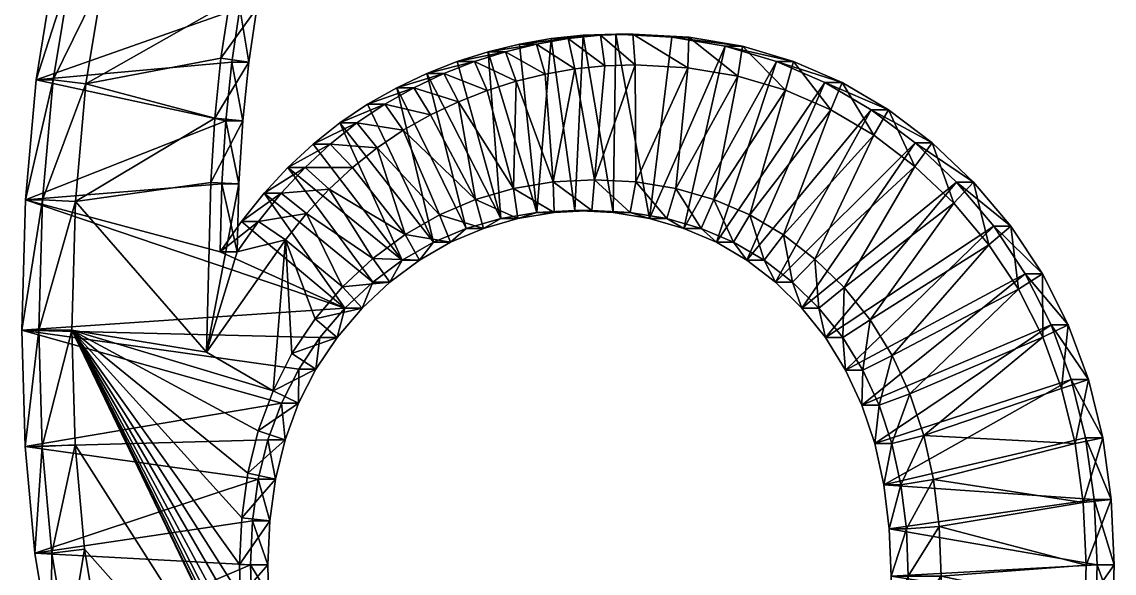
# Model space of a CAD drawing. Header units: metres. Extents: x -136 to 55, y -57 to 41.
# Drawn here: x -48.72 to -39.38, y -52.38 to -47.67 of the extents above; entities that cross this region are included whole.
import ezdxf

# ---------------------------------------------------------------- set-up
doc = ezdxf.new("R2010")
doc.units = ezdxf.units.M
doc.layers.get('0').update_dxf_attribs({"true_color": 0x57e057})

msp = doc.modelspace()

# ---------------------------------------------------------------- meshes
at = {"color": 74, "true_color": 0x58b11a}
mesh = msp.add_polyface(dxfattribs=at)
corners = [(-40.4086, -49.4132, -0.3576), (-40.2621, -49.4132, 1.1638), (-39.9922, -49.8201, 1.1379), (-40.7275, -49.0364, -0.3269), (-40.581, -49.0364, 1.1946), (-41.0814, -48.7006, -0.2928), (-40.9349, -48.7006, 1.2286), (-41.456, -48.4164, -0.2567), (-41.3095, -48.4164, 1.2647), (-41.8514, -48.1839, -0.2187), (-41.7049, -48.1839, 1.3028), (-41.5075, -46.139, -0.2518), (-41.438, -46.4168, -0.2585), (-41.361, -46.139, 1.2697), (-41.2915, -46.4168, 1.263), (-39.7427, -46.2858, -0.4217), (-39.5962, -46.2858, 1.0997), (-39.8198, -45.8327, -0.4143), (-40.2621, -49.4132, 1.1638), (-39.9922, -49.8201, 1.1379), (-40.581, -49.0364, 1.1946), (-40.9349, -48.7006, 1.2286), (-41.3095, -48.4164, 1.2647), (-41.7049, -48.1839, 1.3028), (-41.361, -46.139, 1.2697), (-41.2915, -46.4168, 1.263), (-39.5962, -46.2858, 1.0997), (-40.4497, -49.5712, 1.4013), (-40.7496, -49.217, 1.4301), (-41.0826, -48.901, 1.4622), (-41.4335, -48.6348, 1.496), (-41.802, -48.4181, 1.5315), (-41.0887, -46.0689, 1.4628), (-41.0712, -46.1386, 1.4611), (-39.8805, -46.0466, 1.3465), (-41.6887, -49.9372, 1.5206), (-41.9374, -49.6936, 1.5445), (-41.8467, -50.3657, -0.2191), (-42.0493, -50.114, -0.1996), (-42.2759, -49.892, -0.1778)]
mesh.append_faces([[corners[k] for k in face] for face in [(12, 17, 15)]], dxfattribs={"vtx0": -1, "color": 74})
mesh.append_faces([[corners[k] for k in face] for face in [(39, 5, 38)]], dxfattribs={"vtx0": -1, "vtx1": -1, "color": 74})
mesh.append_faces([[corners[k] for k in face] for face in [(35, 28, 29), (36, 29, 30), (37, 3, 0), (38, 5, 3), (39, 7, 5)]], dxfattribs={"vtx0": -1, "vtx2": -1, "color": 74})
mesh.append_faces([[corners[k] for k in face] for face in [(0, 3, 1), (3, 5, 4), (5, 7, 6), (7, 9, 8), (11, 12, 13), (12, 15, 14), (15, 17, 16), (1, 4, 18), (4, 6, 20), (6, 8, 21), (8, 10, 22), (13, 14, 24), (14, 16, 25), (18, 20, 27), (20, 21, 28), (21, 22, 29), (22, 23, 30), (24, 25, 32), (25, 26, 33)]], dxfattribs={"vtx1": -1, "color": 74})
mesh.append_faces([[corners[k] for k in face] for face in [(36, 35, 29)]], dxfattribs={"vtx1": -1, "vtx2": -1, "color": 74})
mesh.append_faces([[corners[k] for k in face] for face in [(0, 1, 2), (3, 4, 1), (5, 6, 4), (7, 8, 6), (9, 10, 8), (12, 14, 13), (15, 16, 14), (1, 18, 19), (4, 20, 18), (6, 21, 20), (8, 22, 21), (10, 23, 22), (14, 25, 24), (16, 26, 25), (20, 28, 27), (21, 29, 28), (22, 30, 29), (23, 31, 30), (25, 33, 32), (26, 34, 33)]], dxfattribs={"vtx2": -1, "color": 74})
mesh = msp.add_polyface(dxfattribs=at)
corners = [(-48.4444, -47.2283, 0.4162), (-48.597, -48.1622, 0.4309), (-48.2979, -47.2283, 1.9376), (-48.4505, -48.1622, 1.9523), (-48.6886, -49.1866, 0.4397), (-48.5421, -49.1866, 1.9611), (-48.7191, -50.3015, 0.4426), (-46.8417, -49.3714, 0.2619), (-47.0238, -49.6314, 0.2794), (-46.6952, -49.3714, 1.7833), (-46.8773, -49.6314, 1.8008), (-47.0092, -49.0513, 0.278), (-46.8627, -49.0513, 1.7994), (-46.9762, -48.5105, 0.2748), (-46.8297, -48.5105, 1.7962), (-46.9249, -48.009, 0.2699), (-46.8553, -47.5469, 0.2632), (-46.7784, -48.009, 1.7913), (-48.2979, -47.2283, 1.9376), (-48.4505, -48.1622, 1.9523), (-48.5421, -49.1866, 1.9611), (-48.5726, -50.3015, 1.9641), (-46.8773, -49.6314, 1.8008), (-46.8627, -49.0513, 1.7994), (-48.0214, -47.2819, 2.1303), (-47.8138, -46.4624, 2.1104), (-48.1707, -48.1952, 2.1447), (-48.2607, -49.202, 2.1534), (-48.5726, -50.3015, 1.9641), (-47.1024, -49.04, 2.0419), (-47.1389, -50.49, 2.0454), (-46.8297, -48.5105, 1.7962), (-47.0688, -48.4891, 2.0386), (-46.7784, -48.009, 1.7913), (-47.0163, -47.976, 2.0336), (-46.7088, -47.5469, 1.7846), (-46.9446, -47.5004, 2.0267), (-46.8534, -47.0621, 2.0179), (-46.7672, -47.1241, 0.2547)]
mesh.append_faces([[corners[k] for k in face] for face in [(16, 0, 38), (15, 1, 16), (13, 1, 15), (11, 4, 13), (8, 4, 11)]], dxfattribs={"vtx0": -1, "vtx1": -1, "color": 74})
mesh.append_faces([[corners[k] for k in face] for face in [(36, 24, 26), (32, 26, 27), (16, 1, 0), (13, 4, 1)]], dxfattribs={"vtx0": -1, "vtx2": -1, "color": 74})
mesh.append_faces([[corners[k] for k in face] for face in [(0, 1, 2), (1, 4, 3), (4, 6, 5), (7, 8, 9), (8, 11, 10), (11, 13, 12), (13, 15, 14), (15, 16, 17), (2, 3, 18), (3, 5, 19), (5, 21, 20), (10, 12, 22), (12, 14, 23), (18, 19, 24), (19, 20, 26), (20, 28, 27), (23, 31, 29), (31, 33, 32)]], dxfattribs={"vtx1": -1, "color": 74})
mesh.append_faces([[corners[k] for k in face] for face in [(36, 37, 24), (34, 36, 26), (32, 34, 26), (29, 32, 27), (30, 29, 27)]], dxfattribs={"vtx1": -1, "vtx2": -1, "color": 74})
mesh.append_faces([[corners[k] for k in face] for face in [(1, 3, 2), (4, 5, 3), (8, 10, 9), (11, 12, 10), (13, 14, 12), (3, 19, 18), (5, 20, 19), (12, 23, 22), (18, 24, 25), (19, 26, 24), (20, 27, 26), (23, 29, 30), (31, 32, 29), (33, 34, 32), (35, 36, 34)]], dxfattribs={"vtx2": -1, "color": 74})
mesh = msp.add_polyface(dxfattribs=at)
corners = [(-46.0007, -48.5301, 0.1809), (-46.2278, -48.7106, 0.2027), (-45.8542, -48.5301, 1.7023), (-46.0813, -48.7106, 1.7242), (-46.4437, -48.911, 0.2235), (-46.2972, -48.911, 1.745), (-46.6483, -49.1313, 0.2432), (-46.5018, -49.1313, 1.7647), (-46.8417, -49.3714, 0.2619), (-46.6952, -49.3714, 1.7833), (-46.9249, -48.009, 0.2699), (-46.7784, -48.009, 1.7913), (-46.8297, -48.5105, 1.7962), (-46.8553, -47.5469, 0.2632), (-46.7088, -47.5469, 1.7846), (-46.7672, -47.1241, 0.2547), (-46.6207, -47.1241, 1.7761), (-46.6609, -46.7407, 0.2444), (-45.8542, -48.5301, 1.7023), (-46.0813, -48.7106, 1.7242), (-46.2972, -48.911, 1.745), (-46.5018, -49.1313, 1.7647), (-46.6952, -49.3714, 1.7833), (-46.8773, -49.6314, 1.8008), (-46.8773, -49.6314, 1.8008), (-46.8297, -48.5105, 1.7962), (-46.8627, -49.0513, 1.7994), (-46.7784, -48.009, 1.7913), (-46.7088, -47.5469, 1.7846), (-46.6207, -47.1241, 1.7761), (-46.5144, -46.7407, 1.7659), (-45.8907, -48.9099, 1.9252), (-46.0922, -49.0969, 1.9446), (-46.2839, -49.3033, 1.963), (-46.466, -49.5294, 1.9806), (-47.0163, -47.976, 2.0336), (-46.9446, -47.5004, 2.0267), (-46.8534, -47.0621, 2.0179), (-46.5144, -46.7407, 1.7659), (-45.9768, -49.932, 1.9335), (-45.718, -49.6902, 1.9086), (-45.9561, -50.114, 0.1766), (-45.7184, -49.892, 0.1537), (-45.4663, -49.7042, 0.1294)]
mesh.append_faces([[corners[k] for k in face] for face in [(6, 41, 8), (4, 42, 6), (1, 43, 4), (0, 43, 1)]], dxfattribs={"vtx0": -1, "vtx1": -1, "color": 74})
mesh.append_faces([[corners[k] for k in face] for face in [(0, 1, 2), (1, 4, 3), (4, 6, 5), (6, 8, 7), (13, 15, 14), (15, 17, 16), (2, 3, 18), (3, 5, 19), (5, 7, 20), (7, 9, 21), (9, 23, 22), (12, 11, 25), (11, 14, 27), (14, 16, 28), (16, 30, 29), (19, 20, 31), (20, 21, 32), (21, 22, 33), (22, 24, 34), (27, 28, 35), (28, 29, 36), (29, 38, 37)]], dxfattribs={"vtx1": -1, "color": 74})
mesh.append_faces([[corners[k] for k in face] for face in [(33, 34, 39), (32, 33, 40)]], dxfattribs={"vtx1": -1, "vtx2": -1, "color": 74})
mesh.append_faces([[corners[k] for k in face] for face in [(1, 3, 2), (4, 5, 3), (6, 7, 5), (8, 9, 7), (10, 11, 12), (13, 14, 11), (15, 16, 14), (3, 19, 18), (5, 20, 19), (7, 21, 20), (9, 22, 21), (23, 24, 22), (12, 25, 26), (11, 27, 25), (14, 28, 27), (16, 29, 28), (20, 32, 31), (21, 33, 32), (22, 34, 33), (29, 37, 36)]], dxfattribs={"vtx2": -1, "color": 74})
mesh = msp.add_polyface(dxfattribs=at)
corners = [(-44.1928, -47.808, 0.0068), (-44.4638, -47.8548, 0.0329), (-44.0463, -47.808, 1.5282), (-44.3173, -47.8548, 1.5543), (-44.7313, -47.9202, 0.0586), (-44.5848, -47.9202, 1.5801), (-44.9953, -48.0043, 0.0841), (-44.8488, -48.0043, 1.6055), (-44.9193, -49.431, 0.0767), (-44.7728, -49.431, 1.5982), (-45.0535, -49.5505, 1.6252), (-44.6242, -49.3456, 0.0483), (-44.4777, -49.3456, 1.5698), (-44.3148, -49.2943, 0.0185), (-44.1683, -49.2943, 1.54), (-43.9911, -49.2773, -0.0126), (-44.0463, -47.808, 1.5282), (-44.3173, -47.8548, 1.5543), (-44.5848, -47.9202, 1.5801), (-44.8488, -48.0043, 1.6055), (-44.7728, -49.431, 1.5982), (-45.0535, -49.5505, 1.6252), (-44.4777, -49.3456, 1.5698), (-44.1683, -49.2943, 1.54), (-43.9901, -48.0678, 1.7422), (-44.2434, -48.1115, 1.7666), (-44.4935, -48.1727, 1.7906), (-44.7406, -48.2514, 1.8144), (-45.1093, -48.1071, 1.6306), (-44.8391, -49.1835, 1.8239), (-45.1488, -49.3154, 1.8537), (-44.5143, -49.0895, 1.7927), (-44.1756, -49.0334, 1.76), (-43.8446, -49.2773, 1.5088), (-44.985, -48.3479, 1.838), (-45.2558, -48.1071, 0.1091)]
mesh.append_faces([[corners[k] for k in face] for face in [(27, 31, 26), (13, 0, 15), (11, 4, 13), (8, 35, 11)]], dxfattribs={"vtx0": -1, "vtx1": -1, "color": 74})
mesh.append_faces([[corners[k] for k in face] for face in [(34, 29, 31), (32, 24, 25), (32, 25, 26), (13, 1, 0), (13, 4, 1), (11, 6, 4)]], dxfattribs={"vtx0": -1, "vtx2": -1, "color": 74})
mesh.append_faces([[corners[k] for k in face] for face in [(0, 1, 2), (1, 4, 3), (4, 6, 5), (8, 11, 9), (11, 13, 12), (13, 15, 14), (2, 3, 16), (3, 5, 17), (5, 7, 18), (9, 12, 20), (12, 14, 22), (16, 17, 24), (17, 18, 25), (18, 19, 26), (19, 28, 27), (20, 22, 29), (22, 23, 31), (23, 33, 32)]], dxfattribs={"vtx1": -1, "color": 74})
mesh.append_faces([[corners[k] for k in face] for face in [(27, 34, 31), (31, 32, 26)]], dxfattribs={"vtx1": -1, "vtx2": -1, "color": 74})
mesh.append_faces([[corners[k] for k in face] for face in [(1, 3, 2), (4, 5, 3), (6, 7, 5), (8, 9, 10), (11, 12, 9), (13, 14, 12), (3, 17, 16), (5, 18, 17), (7, 19, 18), (9, 20, 21), (12, 22, 20), (14, 23, 22), (17, 25, 24), (18, 26, 25), (19, 27, 26), (20, 29, 30), (22, 31, 29), (23, 32, 31)]], dxfattribs={"vtx2": -1, "color": 74})
mesh = msp.add_polyface(dxfattribs=at)
corners = [(-43.162, -47.7965, -0.0925), (-43.6403, -47.7706, -0.0464), (-43.0155, -47.7965, 1.429), (-43.4938, -47.7706, 1.475), (-43.9183, -47.78, -0.0196), (-43.7718, -47.78, 1.5018), (-44.1928, -47.808, 0.0068), (-44.0463, -47.808, 1.5282), (-43.9911, -49.2773, -0.0126), (-43.8446, -49.2773, 1.5088), (-44.1683, -49.2943, 1.54), (-43.6629, -49.2943, -0.0442), (-43.5164, -49.2943, 1.4772), (-43.3516, -49.3456, -0.0742), (-43.2051, -49.3456, 1.4472), (-43.0573, -49.431, -0.1025), (-43.0155, -47.7965, 1.429), (-43.4938, -47.7706, 1.475), (-43.7718, -47.78, 1.5018), (-44.0463, -47.808, 1.5282), (-44.1683, -49.2943, 1.54), (-43.8446, -49.2773, 1.5088), (-43.5164, -49.2943, 1.4772), (-43.2051, -49.3456, 1.4472), (-42.9108, -49.431, 1.4189), (-43.0233, -48.0573, 1.6491), (-43.4755, -48.0329, 1.6926), (-43.7333, -48.0416, 1.7175), (-43.9901, -48.0678, 1.7422), (-43.8238, -49.0149, 1.7262), (-44.1756, -49.0334, 1.76), (-43.4676, -49.0334, 1.6919), (-43.1267, -49.0895, 1.659)]
mesh.append_faces([[corners[k] for k in face] for face in [(11, 1, 13), (8, 4, 11)]], dxfattribs={"vtx0": -1, "vtx1": -1, "color": 74})
mesh.append_faces([[corners[k] for k in face] for face in [(31, 25, 26), (29, 26, 27), (29, 27, 28), (13, 1, 0), (11, 4, 1), (8, 6, 4)]], dxfattribs={"vtx0": -1, "vtx2": -1, "color": 74})
mesh.append_faces([[corners[k] for k in face] for face in [(0, 1, 2), (1, 4, 3), (4, 6, 5), (8, 11, 9), (11, 13, 12), (13, 15, 14), (2, 3, 16), (3, 5, 17), (5, 7, 18), (10, 9, 20), (9, 12, 21), (12, 14, 22), (14, 24, 23), (16, 17, 25), (17, 18, 26), (18, 19, 27), (21, 22, 29), (22, 23, 31)]], dxfattribs={"vtx1": -1, "color": 74})
mesh.append_faces([[corners[k] for k in face] for face in [(31, 32, 25), (29, 31, 26), (30, 29, 28)]], dxfattribs={"vtx1": -1, "vtx2": -1, "color": 74})
mesh.append_faces([[corners[k] for k in face] for face in [(1, 3, 2), (4, 5, 3), (6, 7, 5), (8, 9, 10), (11, 12, 9), (13, 14, 12), (3, 17, 16), (5, 18, 17), (7, 19, 18), (9, 21, 20), (12, 22, 21), (14, 23, 22), (17, 26, 25), (18, 27, 26), (19, 28, 27), (21, 29, 30), (22, 31, 29), (23, 32, 31)]], dxfattribs={"vtx2": -1, "color": 74})
mesh = msp.add_polyface(dxfattribs=at)
corners = [(-41.8514, -48.1839, -0.2187), (-42.2675, -48.0031, -0.1786), (-41.7049, -48.1839, 1.3028), (-42.121, -48.0031, 1.3428), (-42.7043, -47.874, -0.1365), (-42.5578, -47.874, 1.3849), (-43.162, -47.7965, -0.0925), (-43.0155, -47.7965, 1.429), (-43.0573, -49.431, -0.1025), (-42.9108, -49.431, 1.4189), (-43.2051, -49.3456, 1.4472), (-42.7799, -49.5505, -0.1293), (-42.6334, -49.5505, 1.3922), (-42.5194, -49.7042, -0.1543), (-41.7049, -48.1839, 1.3028), (-42.121, -48.0031, 1.3428), (-42.5578, -47.874, 1.3849), (-43.0155, -47.7965, 1.429), (-42.9108, -49.431, 1.4189), (-43.2051, -49.3456, 1.4472), (-42.6334, -49.5505, 1.3922), (-42.3729, -49.7042, 1.3671), (-41.802, -48.4181, 1.5315), (-42.189, -48.25, 1.5687), (-42.5956, -48.1297, 1.6079), (-43.0233, -48.0573, 1.6491), (-43.1267, -49.0895, 1.659), (-42.8019, -49.1837, 1.6278), (-42.4945, -49.3162, 1.5982), (-42.3729, -49.7042, 1.3671), (-42.206, -49.4865, 1.5704), (-41.9374, -49.6936, 1.5445), (-41.4335, -48.6348, 1.496), (-41.456, -48.4164, -0.2567), (-42.2759, -49.892, -0.1778), (-43.3516, -49.3456, -0.0742)]
mesh.append_faces([[corners[k] for k in face] for face in [(13, 33, 34), (11, 0, 13), (8, 1, 11), (35, 4, 8)]], dxfattribs={"vtx0": -1, "vtx1": -1, "color": 74})
mesh.append_faces([[corners[k] for k in face] for face in [(30, 32, 22), (28, 22, 23), (27, 23, 24), (26, 24, 25), (13, 0, 33), (11, 1, 0), (8, 4, 1), (35, 6, 4)]], dxfattribs={"vtx0": -1, "vtx2": -1, "color": 74})
mesh.append_faces([[corners[k] for k in face] for face in [(0, 1, 2), (1, 4, 3), (4, 6, 5), (8, 11, 9), (11, 13, 12), (2, 3, 14), (3, 5, 15), (5, 7, 16), (9, 12, 18), (12, 21, 20), (14, 15, 22), (15, 16, 23), (16, 17, 24), (19, 18, 26), (18, 20, 27), (20, 29, 28)]], dxfattribs={"vtx1": -1, "color": 74})
mesh.append_faces([[corners[k] for k in face] for face in [(30, 31, 32), (28, 30, 22), (27, 28, 23), (26, 27, 24)]], dxfattribs={"vtx1": -1, "vtx2": -1, "color": 74})
mesh.append_faces([[corners[k] for k in face] for face in [(1, 3, 2), (4, 5, 3), (6, 7, 5), (8, 9, 10), (11, 12, 9), (3, 15, 14), (5, 16, 15), (7, 17, 16), (9, 18, 19), (12, 20, 18), (15, 23, 22), (16, 24, 23), (17, 25, 24), (18, 27, 26), (20, 28, 27), (29, 30, 28)]], dxfattribs={"vtx2": -1, "color": 74})
mesh = msp.add_polyface(dxfattribs=at)
corners = [(-44.9953, -48.0043, 0.0841), (-45.2558, -48.1071, 0.1091), (-44.8488, -48.0043, 1.6055), (-45.1093, -48.1071, 1.6306), (-45.5127, -48.2287, 0.1339), (-45.3662, -48.2287, 1.6553), (-45.7624, -48.3695, 0.1579), (-45.6159, -48.3695, 1.6794), (-46.0007, -48.5301, 0.1809), (-45.8542, -48.5301, 1.7023), (-45.2, -49.5505, 0.1038), (-45.0535, -49.5505, 1.6252), (-45.3198, -49.7042, 1.6509), (-44.9193, -49.431, 0.0767), (-44.8488, -48.0043, 1.6055), (-45.1093, -48.1071, 1.6306), (-45.3662, -48.2287, 1.6553), (-45.6159, -48.3695, 1.6794), (-45.8542, -48.5301, 1.7023), (-45.0535, -49.5505, 1.6252), (-45.3198, -49.7042, 1.6509), (-44.7728, -49.431, 1.5982), (-44.985, -48.3479, 1.838), (-44.7406, -48.2514, 1.8144), (-45.2258, -48.4617, 1.8612), (-45.4582, -48.5928, 1.8835), (-45.6795, -48.742, 1.9048), (-46.0813, -48.7106, 1.7242), (-45.8907, -48.9099, 1.9252), (-45.442, -49.4846, 1.882), (-45.1488, -49.3154, 1.8537), (-44.7728, -49.431, 1.5982), (-46.0922, -49.0969, 1.9446), (-45.718, -49.6902, 1.9086), (-44.8391, -49.1835, 1.8239), (-46.4437, -48.911, 0.2235), (-45.4663, -49.7042, 0.1294), (-45.7184, -49.892, 0.1537), (-44.6242, -49.3456, 0.0483)]
mesh.append_faces([[corners[k] for k in face] for face in [(6, 10, 8), (10, 4, 13)]], dxfattribs={"vtx0": -1, "vtx1": -1, "color": 74})
mesh.append_faces([[corners[k] for k in face] for face in [(32, 33, 29), (26, 29, 30), (25, 30, 34), (35, 36, 37), (8, 10, 36), (38, 1, 0), (13, 4, 1)]], dxfattribs={"vtx0": -1, "vtx2": -1, "color": 74})
mesh.append_faces([[corners[k] for k in face] for face in [(0, 1, 2), (1, 4, 3), (4, 6, 5), (6, 8, 7), (10, 13, 11), (2, 3, 14), (3, 5, 15), (5, 7, 16), (7, 9, 17), (11, 21, 19), (15, 16, 22), (16, 17, 24), (17, 18, 25), (18, 27, 26), (20, 19, 29), (19, 31, 30)]], dxfattribs={"vtx1": -1, "color": 74})
mesh.append_faces([[corners[k] for k in face] for face in [(28, 32, 29), (26, 28, 29), (25, 26, 30), (24, 25, 34), (22, 24, 34), (6, 4, 10)]], dxfattribs={"vtx1": -1, "vtx2": -1, "color": 74})
mesh.append_faces([[corners[k] for k in face] for face in [(1, 3, 2), (4, 5, 3), (6, 7, 5), (8, 9, 7), (10, 11, 12), (3, 15, 14), (5, 16, 15), (7, 17, 16), (9, 18, 17), (11, 19, 20), (15, 22, 23), (16, 24, 22), (17, 25, 24), (18, 26, 25), (27, 28, 26), (19, 30, 29)]], dxfattribs={"vtx2": -1, "color": 74})
mesh = msp.add_polyface(dxfattribs=at)
corners = [(-42.5194, -49.7042, -0.1543), (-42.3729, -49.7042, 1.3671), (-42.6334, -49.5505, 1.3922), (-42.2759, -49.892, -0.1778), (-42.1294, -49.892, 1.3436), (-42.0493, -50.114, -0.1996), (-41.9028, -50.114, 1.3218), (-41.8467, -50.3657, -0.2191), (-41.7002, -50.3657, 1.3023), (-41.6754, -50.6425, -0.2356), (-41.5289, -50.6425, 1.2858), (-41.5351, -50.9445, -0.2491), (-41.3886, -50.9445, 1.2723), (-41.4261, -51.2717, -0.2596), (-41.2796, -51.2717, 1.2618), (-41.3482, -51.6241, -0.2671), (-41.2017, -51.6241, 1.2543), (-42.3729, -49.7042, 1.3671), (-42.6334, -49.5505, 1.3922), (-42.1294, -49.892, 1.3436), (-41.9028, -50.114, 1.3218), (-41.7002, -50.3657, 1.3023), (-41.5289, -50.6425, 1.2858), (-41.3886, -50.9445, 1.2723), (-41.2796, -51.2717, 1.2618), (-41.2017, -51.6241, 1.2543), (-41.1549, -52.0017, 1.2498), (-42.206, -49.4865, 1.5704), (-41.9374, -49.6936, 1.5445), (-41.6887, -49.9372, 1.5206), (-41.4664, -50.2135, 1.4992), (-41.2782, -50.5175, 1.481), (-41.1251, -50.8472, 1.4663), (-41.007, -51.2015, 1.4549), (-40.7496, -49.217, 1.4301), (-40.4086, -49.4132, -0.3576), (-40.7275, -49.0364, -0.3269)]
mesh.append_faces([[corners[k] for k in face] for face in [(7, 35, 9), (5, 36, 7)]], dxfattribs={"vtx0": -1, "vtx1": -1, "color": 74})
mesh.append_faces([[corners[k] for k in face] for face in [(0, 3, 1), (3, 5, 4), (5, 7, 6), (7, 9, 8), (9, 11, 10), (11, 13, 12), (13, 15, 14), (1, 4, 17), (4, 6, 19), (6, 8, 20), (8, 10, 21), (10, 12, 22), (12, 14, 23), (14, 16, 24), (16, 26, 25), (17, 19, 27), (19, 20, 28), (20, 21, 29), (21, 22, 30), (22, 23, 31), (23, 24, 32), (24, 25, 33)]], dxfattribs={"vtx1": -1, "color": 74})
mesh.append_faces([[corners[k] for k in face] for face in [(29, 30, 34)]], dxfattribs={"vtx1": -1, "vtx2": -1, "color": 74})
mesh.append_faces([[corners[k] for k in face] for face in [(0, 1, 2), (3, 4, 1), (5, 6, 4), (7, 8, 6), (9, 10, 8), (11, 12, 10), (13, 14, 12), (15, 16, 14), (1, 17, 18), (4, 19, 17), (6, 20, 19), (8, 21, 20), (10, 22, 21), (12, 23, 22), (14, 24, 23), (16, 25, 24), (19, 28, 27), (20, 29, 28), (21, 30, 29), (22, 31, 30), (23, 32, 31), (24, 33, 32)]], dxfattribs={"vtx2": -1, "color": 74})
mesh = msp.add_polyface(dxfattribs=at)
corners = [(-48.7191, -50.3015, 0.4426), (-48.5726, -50.3015, 1.9641), (-48.5421, -49.1866, 1.9611), (-48.6916, -51.2969, 0.44), (-48.5451, -51.2969, 1.9614), (-48.609, -52.2087, 0.432), (-48.4625, -52.2087, 1.9535), (-46.7465, -51.9313, 0.2527), (-46.6971, -51.5752, 0.2479), (-46.6, -51.9313, 1.7741), (-46.5506, -51.5752, 1.7694), (-46.6148, -51.2404, 0.24), (-48.5726, -50.3015, 1.9641), (-48.5421, -49.1866, 1.9611), (-48.5451, -51.2969, 1.9614), (-48.4625, -52.2087, 1.9535), (-46.6, -51.9313, 1.7741), (-46.6165, -52.3086, 1.7757), (-48.2908, -50.3014, 2.1563), (-48.2607, -49.202, 2.1534), (-48.2637, -51.2814, 2.1537), (-48.1827, -52.1752, 2.1459), (-46.8773, -49.6314, 1.8008), (-47.1389, -50.49, 2.0454), (-46.466, -49.5294, 1.9806), (-46.8627, -49.0513, 1.7994), (-46.5506, -51.5752, 1.7694), (-46.8391, -51.9074, 2.0165), (-46.7862, -51.5256, 2.0114), (-46.4683, -51.2404, 1.7614), (-46.6971, -51.1634, 2.0028), (-46.8566, -52.3069, 2.0182), (-46.4571, -54.1217, 1.9797), (-46.8239, -52.8429, 2.015), (-46.8484, -52.5772, 2.0174), (-46.5714, -50.8217, 1.9907), (-46.1702, -50.3637, 0.1972), (-45.9561, -50.114, 0.1766), (-46.3513, -50.6347, 0.2146), (-46.4995, -50.9269, 0.2289), (-48.6886, -49.1866, 0.4397), (-47.0238, -49.6314, 0.2794), (-46.8417, -49.3714, 0.2619)]
mesh.append_faces([[corners[k] for k in face] for face in [(36, 0, 37), (38, 0, 36), (39, 0, 38), (11, 3, 39), (8, 3, 11), (7, 5, 8), (40, 37, 0), (42, 37, 41)]], dxfattribs={"vtx0": -1, "vtx1": -1, "color": 74})
mesh.append_faces([[corners[k] for k in face] for face in [(23, 18, 35), (41, 37, 40)]], dxfattribs={"vtx0": -1, "vtx1": -1, "vtx2": -1, "color": 74})
mesh.append_faces([[corners[k] for k in face] for face in [(32, 18, 20), (18, 33, 34), (18, 34, 31), (18, 31, 27), (18, 27, 28), (18, 28, 30), (18, 30, 35), (23, 19, 18), (39, 3, 0), (8, 5, 3)]], dxfattribs={"vtx0": -1, "vtx2": -1, "color": 74})
mesh.append_faces([[corners[k] for k in face] for face in [(0, 3, 1), (3, 5, 4), (7, 8, 9), (8, 11, 10), (1, 4, 12), (4, 6, 14), (12, 14, 18), (14, 15, 20), (22, 25, 23), (16, 26, 27), (26, 29, 28)]], dxfattribs={"vtx1": -1, "color": 74})
mesh.append_faces([[corners[k] for k in face] for face in [(24, 23, 35)]], dxfattribs={"vtx1": -1, "vtx2": -1, "color": 74})
mesh.append_faces([[corners[k] for k in face] for face in [(0, 1, 2), (3, 4, 1), (5, 6, 4), (8, 10, 9), (1, 12, 13), (4, 14, 12), (6, 15, 14), (9, 16, 17), (12, 18, 19), (14, 20, 18), (15, 21, 20), (22, 23, 24), (26, 28, 27), (29, 30, 28), (16, 27, 31)]], dxfattribs={"vtx2": -1, "color": 74})
mesh = msp.add_polyface(dxfattribs=at)
corners = [(-46.6148, -51.2404, 0.24), (-46.4683, -51.2404, 1.7614), (-46.5506, -51.5752, 1.7694), (-46.4995, -50.9269, 0.2289), (-46.353, -50.9269, 1.7503), (-46.3513, -50.6347, 0.2146), (-46.2048, -50.6347, 1.7361), (-46.1702, -50.3637, 0.1972), (-46.0237, -50.3637, 1.7186), (-45.9561, -50.114, 0.1766), (-45.8096, -50.114, 1.698), (-45.7184, -49.892, 0.1537), (-45.5719, -49.892, 1.6751), (-45.4663, -49.7042, 0.1294), (-45.3198, -49.7042, 1.6509), (-45.2, -49.5505, 0.1038), (-46.6, -51.9313, 1.7741), (-46.6, -51.9313, 1.7741), (-46.5506, -51.5752, 1.7694), (-46.4683, -51.2404, 1.7614), (-46.353, -50.9269, 1.7503), (-46.2048, -50.6347, 1.7361), (-46.0237, -50.3637, 1.7186), (-45.8096, -50.114, 1.698), (-45.5719, -49.892, 1.6751), (-45.3198, -49.7042, 1.6509), (-45.0535, -49.5505, 1.6252), (-46.6971, -51.1634, 2.0028), (-46.5714, -50.8217, 1.9907), (-46.4092, -50.5017, 1.9751), (-46.2106, -50.2046, 1.956), (-45.9768, -49.932, 1.9335), (-45.718, -49.6902, 1.9086), (-45.442, -49.4846, 1.882), (-46.466, -49.5294, 1.9806), (-46.2839, -49.3033, 1.963), (-46.6483, -49.1313, 0.2432)]
mesh.append_faces([[corners[k] for k in face] for face in [(34, 28, 29), (34, 29, 30), (34, 30, 31), (35, 31, 32), (36, 11, 9)]], dxfattribs={"vtx0": -1, "vtx2": -1, "color": 74})
mesh.append_faces([[corners[k] for k in face] for face in [(0, 3, 1), (3, 5, 4), (5, 7, 6), (7, 9, 8), (9, 11, 10), (11, 13, 12), (13, 15, 14), (16, 2, 17), (2, 1, 18), (1, 4, 19), (4, 6, 20), (6, 8, 21), (8, 10, 22), (10, 12, 23), (12, 14, 24), (14, 26, 25), (19, 20, 27), (20, 21, 28), (21, 22, 29), (22, 23, 30), (23, 24, 31), (24, 25, 32)]], dxfattribs={"vtx1": -1, "color": 74})
mesh.append_faces([[corners[k] for k in face] for face in [(0, 1, 2), (3, 4, 1), (5, 6, 4), (7, 8, 6), (9, 10, 8), (11, 12, 10), (13, 14, 12), (2, 18, 17), (1, 19, 18), (4, 20, 19), (6, 21, 20), (8, 22, 21), (10, 23, 22), (12, 24, 23), (14, 25, 24), (20, 28, 27), (21, 29, 28), (22, 30, 29), (23, 31, 30), (24, 32, 31), (25, 33, 32)]], dxfattribs={"vtx2": -1, "color": 74})
mesh = msp.add_polyface(dxfattribs=at)
corners = [(-39.5499, -51.7502, -0.4403), (-39.6235, -51.2224, -0.4332), (-39.4034, -51.7502, 1.0812), (-39.477, -51.2224, 1.0883), (-39.7461, -50.7247, -0.4214), (-39.5996, -50.7247, 1.1001), (-39.9179, -50.2573, -0.4048), (-39.7714, -50.2573, 1.1166), (-40.1387, -49.8201, -0.3836), (-39.9922, -49.8201, 1.1379), (-40.4086, -49.4132, -0.3576), (-39.4034, -51.7502, 1.0812), (-39.477, -51.2224, 1.0883), (-39.5996, -50.7247, 1.1001), (-39.7714, -50.2573, 1.1166), (-39.9922, -49.8201, 1.1379), (-40.2621, -49.4132, 1.1638), (-39.6425, -51.7742, 1.3235), (-39.7125, -51.2722, 1.3303), (-39.8284, -50.8018, 1.3415), (-39.9899, -50.3623, 1.357), (-40.1969, -49.9525, 1.3769), (-40.2621, -49.4132, 1.1638), (-40.4497, -49.5712, 1.4013), (-41.2017, -51.6241, 1.2543), (-40.9234, -51.5795, 1.4469), (-41.007, -51.2015, 1.4549), (-41.1549, -52.0017, 1.2498), (-41.1251, -50.8472, 1.4663), (-41.2782, -50.5175, 1.481), (-41.4664, -50.2135, 1.4992), (-40.7496, -49.217, 1.4301), (-41.3482, -51.6241, -0.2671), (-41.4261, -51.2717, -0.2596), (-41.5351, -50.9445, -0.2491), (-41.6754, -50.6425, -0.2356)]
mesh.append_faces([[corners[k] for k in face] for face in [(33, 4, 32), (34, 6, 33), (35, 8, 34)]], dxfattribs={"vtx0": -1, "vtx1": -1, "color": 74})
mesh.append_faces([[corners[k] for k in face] for face in [(25, 17, 18), (26, 18, 19), (26, 19, 20), (28, 20, 21), (29, 21, 23), (30, 23, 31), (32, 1, 0), (32, 4, 1), (33, 6, 4), (34, 8, 6), (35, 10, 8)]], dxfattribs={"vtx0": -1, "vtx2": -1, "color": 74})
mesh.append_faces([[corners[k] for k in face] for face in [(0, 1, 2), (1, 4, 3), (4, 6, 5), (6, 8, 7), (8, 10, 9), (2, 3, 11), (3, 5, 12), (5, 7, 13), (7, 9, 14), (9, 16, 15), (11, 12, 17), (12, 13, 18), (13, 14, 19), (14, 15, 20), (15, 22, 21), (24, 27, 25)]], dxfattribs={"vtx1": -1, "color": 74})
mesh.append_faces([[corners[k] for k in face] for face in [(26, 25, 18), (28, 26, 20), (29, 28, 21), (30, 29, 23)]], dxfattribs={"vtx1": -1, "vtx2": -1, "color": 74})
mesh.append_faces([[corners[k] for k in face] for face in [(1, 3, 2), (4, 5, 3), (6, 7, 5), (8, 9, 7), (3, 12, 11), (5, 13, 12), (7, 14, 13), (9, 15, 14), (12, 18, 17), (13, 19, 18), (14, 20, 19), (15, 21, 20), (22, 23, 21), (24, 25, 26)]], dxfattribs={"vtx2": -1, "color": 74})
mesh = msp.add_polyface(dxfattribs=at)
corners = [(-48.609, -52.2087, 0.432), (-48.4714, -53.0369, 0.4188), (-48.4625, -52.2087, 1.9535), (-48.3249, -53.0369, 1.9402), (-48.2787, -53.7814, 0.4002), (-48.1322, -53.7814, 1.9217), (-48.031, -54.4423, 0.3764), (-47.8845, -54.4423, 1.8978), (-46.7324, -52.8106, 0.2513), (-46.7553, -52.5612, 0.2535), (-46.5859, -52.8106, 1.7728), (-46.763, -52.3086, 0.2543), (-46.6088, -52.5612, 1.775), (-46.7465, -51.9313, 0.2527), (-46.6165, -52.3086, 1.7757), (-48.4625, -52.2087, 1.9535), (-48.3249, -53.0369, 1.9402), (-48.1322, -53.7814, 1.9217), (-47.8845, -54.4423, 1.8978), (-48.1827, -52.1752, 2.1459), (-48.0486, -52.9822, 2.133), (-47.8623, -53.7021, 2.115), (-47.6252, -54.3346, 2.0922), (-46.5476, -53.0569, 1.7691), (-46.7831, -53.1055, 2.0111), (-46.726, -53.3648, 2.0056), (-46.5859, -52.8106, 1.7728), (-46.8239, -52.8429, 2.015), (-46.6088, -52.5612, 1.775), (-46.8484, -52.5772, 2.0174), (-46.6165, -52.3086, 1.7757), (-46.8566, -52.3069, 2.0182), (-46.6, -51.9313, 1.7741), (-48.2908, -50.3014, 2.1563), (-46.4571, -54.1217, 1.9797), (-46.5631, -53.8727, 1.9899), (-46.6527, -53.6206, 1.9986), (-48.2637, -51.2814, 2.1537), (-46.6941, -53.0569, 0.2476), (-46.6406, -53.3001, 0.2425), (-46.5717, -53.5402, 0.2359), (-46.4875, -53.7771, 0.2278), (-46.3881, -54.0109, 0.2182), (-47.7282, -55.0195, 0.3472)]
mesh.append_faces([[corners[k] for k in face] for face in [(11, 0, 13), (9, 1, 11), (8, 1, 9), (38, 4, 8), (39, 4, 38), (40, 6, 39), (41, 6, 40), (42, 43, 41)]], dxfattribs={"vtx0": -1, "vtx1": -1, "color": 74})
mesh.append_faces([[corners[k] for k in face] for face in [(33, 34, 35), (33, 35, 36), (33, 36, 25), (33, 25, 24), (33, 24, 27), (34, 37, 19), (34, 19, 20), (34, 20, 21), (34, 21, 22), (11, 1, 0), (8, 4, 1), (39, 6, 4)]], dxfattribs={"vtx0": -1, "vtx2": -1, "color": 74})
mesh.append_faces([[corners[k] for k in face] for face in [(0, 1, 2), (1, 4, 3), (4, 6, 5), (8, 9, 10), (9, 11, 12), (11, 13, 14), (2, 3, 15), (3, 5, 16), (5, 7, 17), (15, 16, 19), (16, 17, 20), (17, 18, 21), (28, 30, 29), (30, 32, 31)]], dxfattribs={"vtx1": -1, "color": 74})
mesh.append_faces([[corners[k] for k in face] for face in [(1, 3, 2), (4, 5, 3), (6, 7, 5), (3, 16, 15), (5, 17, 16), (7, 18, 17), (16, 20, 19), (17, 21, 20), (18, 22, 21), (23, 24, 25), (26, 27, 24), (28, 29, 27), (30, 31, 29)]], dxfattribs={"vtx2": -1, "color": 74})
mesh = msp.add_polyface(dxfattribs=at)
corners = [(-39.5715, -53.0464, -0.4382), (-39.5369, -52.6811, -0.4415), (-39.425, -53.0464, 1.0832), (-39.3904, -52.6811, 1.0799), (-39.5253, -52.3083, -0.4426), (-39.3788, -52.3083, 1.0788), (-39.5499, -51.7502, -0.4403), (-39.4034, -51.7502, 1.0812), (-41.3482, -51.6241, -0.2671), (-41.3014, -52.0017, -0.2716), (-41.2017, -51.6241, 1.2543), (-41.1549, -52.0017, 1.2498), (-41.2858, -52.4045, -0.2731), (-41.1393, -52.4045, 1.2483), (-41.3016, -52.8232, -0.2716), (-41.1551, -52.8232, 1.2498), (-41.3489, -53.2163, -0.267), (-39.425, -53.0464, 1.0832), (-39.3904, -52.6811, 1.0799), (-39.3788, -52.3083, 1.0788), (-39.4034, -51.7502, 1.0812), (-41.1549, -52.0017, 1.2498), (-41.2017, -51.6241, 1.2543), (-41.1393, -52.4045, 1.2483), (-41.1551, -52.8232, 1.2498), (-41.2024, -53.2163, 1.2544), (-39.6629, -53.013, 1.3255), (-39.6299, -52.6646, 1.3223), (-39.6189, -52.31, 1.3213), (-39.6425, -51.7742, 1.3235), (-40.8738, -51.9804, 1.4421), (-40.9234, -51.5795, 1.4469), (-40.8574, -52.4044, 1.4405), (-40.874, -52.844, 1.4421)]
mesh.append_faces([[corners[k] for k in face] for face in [(12, 1, 14), (9, 4, 12), (8, 6, 9)]], dxfattribs={"vtx0": -1, "vtx1": -1, "color": 74})
mesh.append_faces([[corners[k] for k in face] for face in [(33, 26, 27), (32, 27, 28), (30, 28, 29), (14, 1, 0), (12, 4, 1), (9, 6, 4)]], dxfattribs={"vtx0": -1, "vtx2": -1, "color": 74})
mesh.append_faces([[corners[k] for k in face] for face in [(0, 1, 2), (1, 4, 3), (4, 6, 5), (8, 9, 10), (9, 12, 11), (12, 14, 13), (14, 16, 15), (2, 3, 17), (3, 5, 18), (5, 7, 19), (11, 13, 21), (13, 15, 23), (15, 25, 24), (17, 18, 26), (18, 19, 27), (19, 20, 28), (21, 23, 30), (23, 24, 32)]], dxfattribs={"vtx1": -1, "color": 74})
mesh.append_faces([[corners[k] for k in face] for face in [(32, 33, 27), (30, 32, 28), (31, 30, 29)]], dxfattribs={"vtx1": -1, "vtx2": -1, "color": 74})
mesh.append_faces([[corners[k] for k in face] for face in [(1, 3, 2), (4, 5, 3), (6, 7, 5), (9, 11, 10), (12, 13, 11), (14, 15, 13), (3, 18, 17), (5, 19, 18), (7, 20, 19), (11, 21, 22), (13, 23, 21), (15, 24, 23), (18, 27, 26), (19, 28, 27), (20, 29, 28), (21, 30, 31), (23, 32, 30), (24, 33, 32)]], dxfattribs={"vtx2": -1, "color": 74})
mesh = msp.add_polyface(dxfattribs=at)
corners = [(-46.1499, -54.4438, 0.1952), (-46.275, -54.2353, 0.2073), (-46.0034, -54.4438, 1.7167), (-46.1285, -54.2353, 1.7287), (-46.3881, -54.0109, 0.2182), (-46.2416, -54.0109, 1.7396), (-46.4875, -53.7771, 0.2278), (-46.341, -53.7771, 1.7492), (-46.5717, -53.5402, 0.2359), (-46.4252, -53.5402, 1.7573), (-46.6406, -53.3001, 0.2425), (-46.4941, -53.3001, 1.7639), (-46.6941, -53.0569, 0.2476), (-46.5476, -53.0569, 1.7691), (-46.7324, -52.8106, 0.2513), (-46.5859, -52.8106, 1.7728), (-46.7553, -52.5612, 0.2535), (-46.6088, -52.5612, 1.775), (-46.763, -52.3086, 0.2543), (-46.6165, -52.3086, 1.7757), (-46.7465, -51.9313, 0.2527), (-46.6, -51.9313, 1.7741), (-46.0034, -54.4438, 1.7167), (-46.1285, -54.2353, 1.7287), (-46.2416, -54.0109, 1.7396), (-46.341, -53.7771, 1.7492), (-46.4252, -53.5402, 1.7573), (-46.4941, -53.3001, 1.7639), (-46.5476, -53.0569, 1.7691), (-46.5859, -52.8106, 1.7728), (-46.6088, -52.5612, 1.775), (-46.6165, -52.3086, 1.7757), (-46.3359, -54.3622, 1.968), (-46.2006, -54.5878, 1.955), (-46.4571, -54.1217, 1.9797), (-46.5631, -53.8727, 1.9899), (-46.6527, -53.6206, 1.9986), (-46.726, -53.3648, 2.0056), (-46.7831, -53.1055, 2.0111), (-46.8239, -52.8429, 2.015)]
mesh.append_faces([[corners[k] for k in face] for face in [(0, 1, 2), (1, 4, 3), (4, 6, 5), (6, 8, 7), (8, 10, 9), (10, 12, 11), (12, 14, 13), (2, 3, 22), (3, 5, 23), (5, 7, 24), (7, 9, 25), (9, 11, 26), (11, 13, 27), (13, 15, 28), (15, 17, 29), (17, 19, 30), (19, 21, 31), (23, 24, 32), (24, 25, 34), (25, 26, 35), (26, 27, 36), (27, 28, 37), (28, 29, 38), (29, 30, 39)]], dxfattribs={"vtx1": -1, "color": 74})
mesh.append_faces([[corners[k] for k in face] for face in [(1, 3, 2), (4, 5, 3), (6, 7, 5), (8, 9, 7), (10, 11, 9), (12, 13, 11), (14, 15, 13), (16, 17, 15), (18, 19, 17), (20, 21, 19), (3, 23, 22), (5, 24, 23), (7, 25, 24), (9, 26, 25), (11, 27, 26), (13, 28, 27), (15, 29, 28), (17, 30, 29), (19, 31, 30), (23, 32, 33), (24, 34, 32), (25, 35, 34), (26, 36, 35), (27, 37, 36)]], dxfattribs={"vtx2": -1, "color": 74})

doc.saveas('drawing.dxf')
